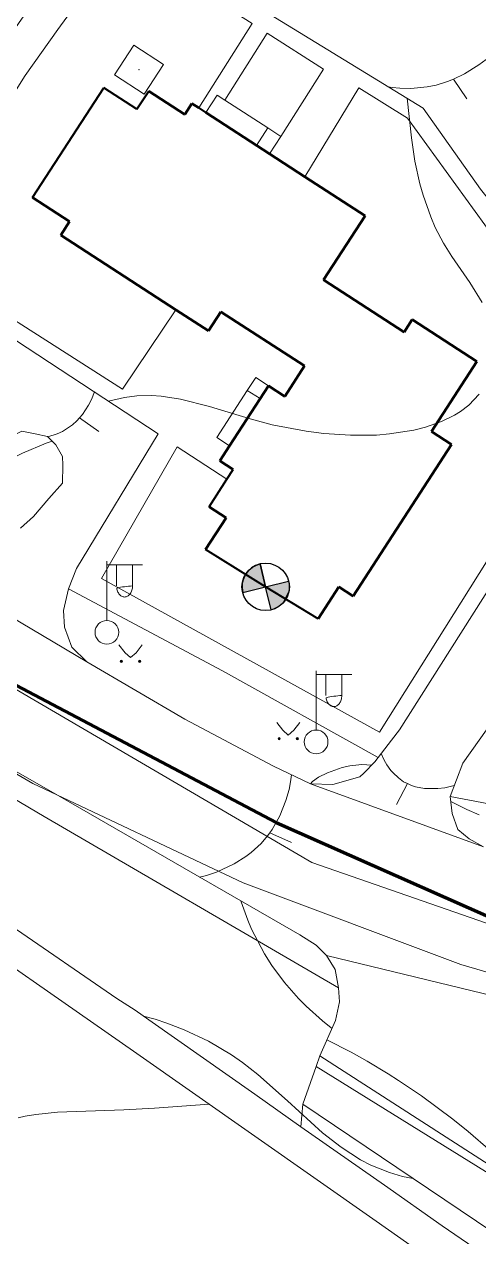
# Model space of a CAD drawing. Extents: x 1000 to 4000, y -5000 to -1000.
# Drawn here: x 1422.5 to 1460.8, y -4625.9 to -4523.5 of the extents above; entities that cross this region are included whole.
import ezdxf

# ---------------------------------------------------------------- set-up
doc = ezdxf.new("R2010")
doc.units = 0
doc.header["$MEASUREMENT"] = 0
for name, color, linetype in [('границы команд_1', 10, 'CONTINUOUS'), ('СЛОЙ_2', 7, 'CONTINUOUS'), ('СЛОЙ_24', 7, 'CONTINUOUS'), ('СЛОЙ_3', 7, 'CONTINUOUS'), ('СЛОЙ_31', 7, 'CONTINUOUS'), ('СЛОЙ_37', 7, 'CONTINUOUS'), ('СЛОЙ_40', 7, 'CONTINUOUS'), ('СЛОЙ_41', 7, 'CONTINUOUS'), ('СЛОЙ_44', 7, 'CONTINUOUS'), ('СЛОЙ_50', 7, 'CONTINUOUS'), ('СЛОЙ_51', 7, 'CONTINUOUS'), ('СЛОЙ_52', 7, 'CONTINUOUS'), ('СЛОЙ_6', 7, 'CONTINUOUS'), ('СЛОЙ_7', 7, 'CONTINUOUS')]:
    doc.layers.add(name, color=color, linetype=linetype)

# ---------------------------------------------------------------- blocks, each defined once
blk = doc.blocks.new('*U109')
at = {"layer": 'СЛОЙ_2', "color": 2, "linetype": 'Continuous'}
for points in [[(-1.66, -1.11), (-1.85, 0.77), (-1.66, 1.11)], [(-1.41, -1.41), (-1.66, 1.11), (-1.41, 1.41)], [(-1.66, -1.11), (-1.66, 1.11), (-1.66, -1.11)], [(-1.66, -1.11), (-1.66, 1.11), (-1.66, 1.11)], [(-1.66, -1.11), (-1.66, 1.11), (-1.41, -1.41)], [(-1.41, -1.41), (-1.41, 1.41), (-1.41, 1.41)], [(-1.96, -0.39), (-2, 0), (-1.96, 0.39)], [(-1.85, -0.76), (-1.96, 0.39), (-1.85, 0.77)], [(-1.96, -0.39), (-1.96, 0.39), (-1.96, -0.39)], [(-1.96, -0.39), (-1.96, 0.39), (-1.96, 0.39)], [(-1.96, -0.39), (-1.96, 0.39), (-1.85, -0.76)], [(-1.85, -0.76), (-1.85, 0.77), (-1.85, -0.77)], [(-1.85, -0.77), (-1.85, 0.77), (-1.85, 0.77)], [(-1.85, -0.77), (-1.85, 0.77), (-1.66, -1.11)]]:
    blk.add_solid(points, dxfattribs=at)
at = {"layer": 'СЛОЙ_2', "color": 2, "linetype": 'Continuous', "extrusion": (0, 0, -1)}
for points in [[(1.41, -1.41), (1.41, 1.41), (1.41, -1.41)], [(1.41, -1.41), (1.41, 1.41), (0, 0)]]:
    blk.add_solid(points, dxfattribs=at)
blk = doc.blocks.new('*U110')
at = {"layer": 'СЛОЙ_2', "color": 2, "linetype": 'Continuous'}
for points in [[(1.41, -1.41), (0, 0), (1.41, 1.41)], [(1.41, -1.41), (1.41, 1.41), (1.41, 1.41)]]:
    blk.add_solid(points, dxfattribs=at)
at = {"layer": 'СЛОЙ_2', "color": 2, "linetype": 'Continuous', "extrusion": (0, 0, -1)}
for points in [[(-1.41, -1.41), (-1.41, 1.41), (-1.41, -1.41)], [(-1.41, -1.41), (-1.41, 1.41), (-1.64, -1.15)], [(-1.64, -1.15), (-1.41, 1.41), (-1.64, 1.15)], [(-1.64, -1.15), (-1.64, 1.15), (-1.64, -1.15)], [(-1.64, -1.15), (-1.64, 1.15), (-1.64, 1.15)], [(-1.64, -1.15), (-1.64, 1.15), (-1.81, -0.85)], [(-1.81, -0.85), (-1.64, 1.15), (-1.81, 0.85)], [(-1.81, -0.85), (-1.81, 0.85), (-1.81, -0.84)], [(-1.81, -0.84), (-1.81, 0.85), (-1.81, 0.85)], [(-1.81, -0.84), (-1.81, 0.85), (-1.93, -0.52)], [(-1.93, -0.52), (-1.81, 0.85), (-1.93, 0.52)], [(-1.93, -0.52), (-1.93, 0.52), (-1.93, -0.52)], [(-1.93, -0.52), (-1.93, 0.52), (-1.93, 0.52)], [(-1.93, -0.52), (-1.93, 0.52), (-1.99, -0.17)], [(-1.99, -0.17), (-1.93, 0.52), (-1.99, 0.17)], [(-1.99, -0.17), (-1.99, 0.17), (-1.99, 0.17)]]:
    blk.add_solid(points, dxfattribs=at)
blk = doc.blocks.new('11_2')
at = {"layer": 'СЛОЙ_2', "color": 2, "linetype": 'Continuous'}
for p, q in [((-1.41, 1.41), (0, 0)), ((0, 0), (-1.41, 1.41))]:
    blk.add_line(p, q, dxfattribs=at)
for points in [[(-1.41, 1.41, 0.414156), (-1.41, -1.41), (-1.41, -1.41), (0, 0), (-1.41, 1.41)], [(1.41, 1.41, -0.414298), (1.41, -1.41), (1.41, -1.41), (0, 0), (1.41, 1.41)]]:
    blk.add_lwpolyline(points, format="xyb", close=True, dxfattribs=at)
blk.add_circle((0, 0), 2, dxfattribs=at)
for name in ['*U109', '*U110']:
    blk.add_blockref(name, (0, 0), dxfattribs=at)

msp = doc.modelspace()

# ---------------------------------------------------------------- linework, layer by layer
at = {"layer": 'границы команд_1', "color": 6, "lineweight": 100}
msp.add_lwpolyline([(1232.11, -4386.01), (1363.2, -4532.87), (1381.72, -4552.5), (1403.93, -4569.93), (1443.73, -4590.95), (1468.13, -4601.74), (1562.69, -4618.1), (1653.41, -4634.07), (1688.72, -4638.31), (1704.49, -4638.31), (1722.79, -4634.02), (1760.92, -4607.28), (1770.05, -4590.33), (1775.59, -4571.42), (1777.87, -4554.14), (1774.94, -4530.66), (1770.7, -4517.78), (1633.08, -4319.39), (1619.81, -4295.08), (1612.96, -4276.82), (1612.96, -4259.86)], dxfattribs=at)
at = {"layer": 'СЛОЙ_24', "color": 253, "linetype": 'Continuous', "lineweight": 0}
for p, q in [((1447.73, -4527.32), (1444.13, -4533)), ((1450.71, -4528.91), (1446.17, -4536.42)), ((1435.37, -4559.21), (1428.99, -4570.34))]:
    msp.add_line(p, q, dxfattribs=at)
for points in [[(1140.01, -4293.02), (1197.12, -4356.39), (1221.77, -4383.92), (1229.39, -4392.03), (1248.25, -4412.65), (1271.31, -4439.35), (1296.75, -4467.78), (1338.05, -4514.04), (1371.17, -4551.18), (1379.31, -4558.8), (1391.69, -4567.95), (1407.42, -4577.58), (1417.64, -4584.28), (1425.49, -4588.74), (1445.73, -4600.43)], [(1158.68, -4316.92), (1177.78, -4337.57), (1205.61, -4368.72), (1245.74, -4415.43), (1246.71, -4414.6), (1272, -4443.13), (1294.81, -4469.49), (1336.12, -4515.77), (1369.31, -4552.99), (1377.6, -4560.75), (1389.58, -4569.33), (1408.97, -4581.23), (1417.53, -4586.51), (1424.17, -4590.44)], [(1419.87, -4526.71), (1421.55, -4524.13), (1423.34, -4521.54), (1425.63, -4519.02), (1427.94, -4517.07), (1430.44, -4516.54), (1432.98, -4516.89), (1436.14, -4518.35), (1456.15, -4530.62), (1460.98, -4537.46), (1464.57, -4541.93), (1469.59, -4548.82), (1470.84, -4551.12), (1470.88, -4553.15), (1470.59, -4555.6), (1470.04, -4557.8), (1468.21, -4560.94), (1454.15, -4583.11), (1453.48, -4583.98)], [(1422.55, -4527.87), (1425.31, -4523.99), (1426.83, -4521.89), (1428.03, -4520.37), (1429.55, -4519.12), (1431.11, -4518.72), (1433.2, -4518.68), (1434.32, -4519.12), (1435.64, -4519.63), (1441.7, -4523.48), (1437.2, -4530.6)], [(1439.41, -4529.94), (1442.99, -4524.3), (1447.73, -4527.32)], [(1413.04, -4543.03), (1422.55, -4527.87)], [(1450.71, -4528.91), (1454.81, -4531.47), (1462.16, -4541.61), (1466.2, -4546.81), (1467.92, -4549.45), (1469.13, -4551.61), (1469.42, -4553.33), (1469.13, -4556.11), (1467.77, -4558.93), (1452.47, -4583.32)], [(1409.83, -4542.41), (1433.79, -4558.11)], [(1413.04, -4543.03), (1430.77, -4554.34)], [(1430.77, -4554.34), (1435.28, -4547.65)], [(1418.31, -4561.78), (1418.9, -4560.86), (1419.66, -4560.07), (1420.92, -4558.6), (1422.27, -4557.9), (1423.39, -4558.13), (1424.43, -4558.34), (1425.14, -4559.04), (1425.69, -4560.04), (1425.74, -4560.77), (1425.69, -4562.28), (1424.56, -4563.59), (1423.25, -4565.1), (1422.15, -4566.08)], [(1433.79, -4558.11), (1426.88, -4569.5), (1426.22, -4571.21)], [(1435.37, -4559.21), (1439.58, -4561.96)], [(1426.22, -4571.21), (1425.79, -4573.04), (1425.87, -4574.44)], [(1426.22, -4571.21), (1439.2, -4578.12), (1452.35, -4585.46)], [(1428.99, -4570.34), (1452.47, -4583.32)], [(1425.87, -4574.44), (1426.5, -4576.12), (1427.76, -4577.38)], [(1427.76, -4577.38), (1436.03, -4582.21), (1443.52, -4586.19)], [(1466.98, -4578.22), (1465.61, -4577.28), (1459.5, -4585.93), (1458.42, -4588.73)], [(1453.48, -4583.98), (1452.35, -4585.46)], [(1452.35, -4585.46), (1452.06, -4585.82), (1451.13, -4586.76)], [(1446.63, -4587.67), (1443.52, -4586.19)], [(1451.13, -4586.76), (1450.81, -4587.08), (1448.51, -4587.74), (1446.63, -4587.67)], [(1459.06, -4591.53), (1458.58, -4590.17), (1458.42, -4588.73)], [(1458.42, -4588.73), (1471.02, -4591.13), (1499.82, -4596.27), (1537.22, -4604.38), (1552.69, -4607.8), (1559.34, -4609.12)], [(1424.17, -4590.44), (1449.01, -4604.89)], [(1461.23, -4593), (1460.02, -4592.32), (1459.06, -4591.53)], [(1445.73, -4600.43), (1447.11, -4601.3), (1447.99, -4602.17)], [(1447.99, -4602.17), (1448.71, -4603.35), (1449.01, -4604.89)], [(1449.01, -4604.89), (1449.07, -4606.07), (1448.74, -4607.66)], [(1448.74, -4607.66), (1447.41, -4610.65), (1469.15, -4624.63)]]:
    msp.add_lwpolyline(points, dxfattribs=at)
at = {"layer": 'СЛОЙ_3', "color": 253, "linetype": 'Continuous', "lineweight": 0}
for p, q in [((1430.09, -4527.81), (1431.73, -4525.29)), ((1431.73, -4525.29), (1434.24, -4526.93)), ((1432.6, -4529.45), (1434.24, -4526.93)), ((1432.6, -4529.45), (1430.09, -4527.81)), ((1429.45, -4573.88), (1429.45, -4568.88)), ((1429.45, -4571.88), (1429.45, -4568.88)), ((1429.45, -4569.19), (1432.45, -4569.19)), ((1430.27, -4570.96), (1430.27, -4569.19)), ((1431.61, -4570.96), (1431.61, -4569.19)), ((1447.11, -4583.13), (1447.11, -4578.13)), ((1447.11, -4581.13), (1447.11, -4578.13)), ((1447.11, -4578.44), (1450.11, -4578.44)), ((1447.93, -4580.21), (1447.93, -4578.44)), ((1449.28, -4580.21), (1449.28, -4578.44))]:
    msp.add_line(p, q, dxfattribs=at)
for points in [[(1431.61, -4570.96, -0.035191), (1431.6, -4571.14, -0.036545), (1431.56, -4571.32, -0.03934), (1431.5, -4571.48, -0.0437), (1431.41, -4571.63, -0.049642), (1431.31, -4571.74, -0.056748), (1431.2, -4571.83, -0.0637), (1431.07, -4571.88, -0.068204), (1430.94, -4571.9, -0.068204), (1430.81, -4571.88, -0.0637), (1430.68, -4571.83, -0.056748), (1430.57, -4571.74, -0.049642), (1430.47, -4571.63, -0.0437), (1430.38, -4571.48, -0.03934), (1430.32, -4571.32, -0.036545), (1430.28, -4571.14, -0.035191)], [(1449.28, -4580.21, -0.035191), (1449.26, -4580.4, -0.036545), (1449.23, -4580.57, -0.03934), (1449.16, -4580.74, -0.0437), (1449.08, -4580.88, -0.049642), (1448.98, -4581, -0.056748), (1448.86, -4581.08, -0.0637), (1448.74, -4581.14, -0.068204), (1448.61, -4581.15, -0.068204), (1448.47, -4581.14, -0.0637), (1448.35, -4581.08, -0.056748), (1448.23, -4581, -0.049642), (1448.13, -4580.88, -0.0437), (1448.05, -4580.74, -0.03934), (1447.98, -4580.57, -0.036545), (1447.95, -4580.4, -0.035191)]]:
    msp.add_lwpolyline(points, format="xyb", close=True, dxfattribs=at)
for centre in [(1429.45, -4574.88), (1447.11, -4584.13)]:
    msp.add_circle(centre, 1, dxfattribs=at)
msp.add_point((1432.16, -4527.37), dxfattribs=at)
at = {"layer": 'СЛОЙ_31', "color": 253, "linetype": 'Continuous', "lineweight": 0}
for points in [[(1343.76, -4532.35), (1355.67, -4546.35), (1370.12, -4563.02), (1368.77, -4564.49), (1368.73, -4564.67), (1368.77, -4564.84), (1370.48, -4566.45), (1370.64, -4566.51), (1370.95, -4566.47), (1371.38, -4566.28), (1372.46, -4565.43), (1374.84, -4567.16), (1385.07, -4574.39), (1397.47, -4582.95), (1410, -4591.61), (1421.38, -4599.66), (1430.3, -4605.81), (1431.84, -4606.79), (1432.98, -4607.61), (1441.94, -4613.87), (1445.83, -4616.64), (1452.89, -4621.57)], [(1431.7, -4610.25), (1414.08, -4597.98)], [(1500.85, -4658.61), (1482.46, -4645.9), (1465.83, -4634.2), (1452.17, -4624.6), (1431.7, -4610.25)], [(1452.89, -4621.57), (1457.76, -4624.98), (1462.01, -4627.93), (1476.06, -4637.79), (1488.85, -4646.73), (1502.14, -4655.78)]]:
    msp.add_lwpolyline(points, dxfattribs=at)
at = {"layer": 'СЛОЙ_37', "color": 253, "linetype": 'Continuous', "lineweight": 0}
for points in [[(1447.12, -4611.54), (1445.98, -4614.72)], [(1447.12, -4611.54), (1468.66, -4624.92), (1486.58, -4634.82)], [(1486.58, -4634.82), (1480.38, -4634.38), (1475.03, -4633.08), (1468.57, -4629.96), (1445.98, -4614.72)]]:
    msp.add_lwpolyline(points, dxfattribs=at)
at = {"layer": 'СЛОЙ_40', "color": 253, "linetype": 'Continuous', "lineweight": 0}
for p, q in [((1447.41, -4610.65), (1447.12, -4611.54)), ((1445.98, -4614.72), (1445.83, -4616.64))]:
    msp.add_line(p, q, dxfattribs=at)
at = {"layer": 'СЛОЙ_41', "color": 253, "linetype": 'Continuous', "lineweight": 0}
for p, q in [((1430.47, -4575.95), (1430.98, -4576.6)), ((1432.42, -4575.95), (1431.91, -4576.6)), ((1430.98, -4576.6), (1431.44, -4577.01)), ((1431.91, -4576.6), (1431.44, -4577.01)), ((1443.78, -4582.49), (1444.29, -4583.14)), ((1445.73, -4582.49), (1445.22, -4583.14)), ((1444.29, -4583.14), (1444.75, -4583.55)), ((1445.22, -4583.14), (1444.75, -4583.55))]:
    msp.add_line(p, q, dxfattribs=at)
for centre in [(1430.68, -4577.34), (1432.21, -4577.34), (1443.99, -4583.87), (1445.51, -4583.87)]:
    msp.add_circle(centre, 0.0976, dxfattribs=at)
for points in [[(1430.6, -4577.39), (1430.59, -4577.3), (1430.6, -4577.29)], [(1430.59, -4577.38), (1430.59, -4577.32), (1430.59, -4577.3)], [(1430.59, -4577.38), (1430.59, -4577.3), (1430.6, -4577.39)], [(1430.59, -4577.36), (1430.59, -4577.34), (1430.59, -4577.32)], [(1430.59, -4577.36), (1430.59, -4577.32), (1430.59, -4577.38)], [(1430.62, -4577.41), (1430.6, -4577.29), (1430.62, -4577.27)], [(1430.6, -4577.39), (1430.6, -4577.29), (1430.62, -4577.41)], [(1430.63, -4577.42), (1430.62, -4577.27), (1430.63, -4577.26)], [(1430.62, -4577.41), (1430.62, -4577.27), (1430.63, -4577.42)], [(1430.65, -4577.43), (1430.63, -4577.26), (1430.65, -4577.25)], [(1430.63, -4577.42), (1430.63, -4577.26), (1430.65, -4577.43)], [(1430.67, -4577.44), (1430.65, -4577.25), (1430.67, -4577.24)], [(1430.65, -4577.43), (1430.65, -4577.25), (1430.67, -4577.44)], [(1430.67, -4577.44), (1430.67, -4577.24), (1430.68, -4577.44)], [(1430.68, -4577.44), (1430.67, -4577.24), (1430.68, -4577.24)], [(1432.12, -4577.38), (1432.11, -4577.32), (1432.12, -4577.3)], [(1432.11, -4577.36), (1432.11, -4577.34), (1432.11, -4577.32)], [(1432.11, -4577.36), (1432.11, -4577.32), (1432.12, -4577.38)], [(1432.14, -4577.41), (1432.12, -4577.29), (1432.14, -4577.27)], [(1432.12, -4577.39), (1432.12, -4577.3), (1432.12, -4577.29)], [(1432.12, -4577.39), (1432.12, -4577.29), (1432.14, -4577.41)], [(1432.12, -4577.38), (1432.12, -4577.3), (1432.12, -4577.39)], [(1432.15, -4577.42), (1432.14, -4577.27), (1432.15, -4577.26)], [(1432.14, -4577.41), (1432.14, -4577.27), (1432.15, -4577.42)], [(1432.17, -4577.43), (1432.15, -4577.26), (1432.17, -4577.25)], [(1432.15, -4577.42), (1432.15, -4577.26), (1432.17, -4577.43)], [(1432.19, -4577.44), (1432.17, -4577.25), (1432.19, -4577.24)], [(1432.17, -4577.43), (1432.17, -4577.25), (1432.19, -4577.44)], [(1432.19, -4577.44), (1432.19, -4577.24), (1432.21, -4577.44)], [(1432.21, -4577.44), (1432.19, -4577.24), (1432.21, -4577.24)], [(1443.9, -4583.89), (1443.89, -4583.87), (1443.9, -4583.85)], [(1443.91, -4583.93), (1443.9, -4583.84), (1443.91, -4583.82)], [(1443.9, -4583.91), (1443.9, -4583.85), (1443.9, -4583.84)], [(1443.9, -4583.91), (1443.9, -4583.84), (1443.91, -4583.93)], [(1443.9, -4583.89), (1443.9, -4583.85), (1443.9, -4583.91)], [(1443.92, -4583.94), (1443.91, -4583.82), (1443.92, -4583.8)], [(1443.91, -4583.93), (1443.91, -4583.82), (1443.92, -4583.94)], [(1443.94, -4583.96), (1443.92, -4583.8), (1443.94, -4583.79)], [(1443.92, -4583.94), (1443.92, -4583.8), (1443.94, -4583.96)], [(1443.95, -4583.96), (1443.94, -4583.79), (1443.95, -4583.78)], [(1443.94, -4583.96), (1443.94, -4583.79), (1443.95, -4583.96)], [(1443.95, -4583.96), (1443.95, -4583.78), (1443.97, -4583.97)], [(1443.97, -4583.97), (1443.95, -4583.78), (1443.97, -4583.78)], [(1443.97, -4583.97), (1443.97, -4583.78), (1443.99, -4583.97)], [(1443.99, -4583.97), (1443.97, -4583.78), (1443.99, -4583.78)], [(1445.42, -4583.89), (1445.41, -4583.87), (1445.42, -4583.85)], [(1445.43, -4583.93), (1445.42, -4583.84), (1445.43, -4583.82)], [(1445.42, -4583.91), (1445.42, -4583.85), (1445.42, -4583.84)], [(1445.42, -4583.91), (1445.42, -4583.84), (1445.43, -4583.93)], [(1445.42, -4583.89), (1445.42, -4583.85), (1445.42, -4583.91)], [(1445.44, -4583.94), (1445.43, -4583.82), (1445.44, -4583.8)], [(1445.43, -4583.93), (1445.43, -4583.82), (1445.44, -4583.94)], [(1445.46, -4583.96), (1445.44, -4583.8), (1445.46, -4583.79)], [(1445.44, -4583.94), (1445.44, -4583.8), (1445.46, -4583.96)], [(1445.48, -4583.96), (1445.46, -4583.79), (1445.48, -4583.78)], [(1445.46, -4583.96), (1445.46, -4583.79), (1445.48, -4583.96)], [(1445.48, -4583.96), (1445.48, -4583.78), (1445.49, -4583.97)], [(1445.49, -4583.97), (1445.48, -4583.78), (1445.49, -4583.78)], [(1445.49, -4583.97), (1445.49, -4583.78), (1445.51, -4583.97)], [(1445.51, -4583.97), (1445.49, -4583.78), (1445.51, -4583.78)]]:
    msp.add_solid(points, dxfattribs=at)
at = {"layer": 'СЛОЙ_41', "color": 253, "linetype": 'Continuous', "lineweight": 0, "extrusion": (0, 0, -1)}
for points in [[(-1430.68, -4577.44), (-1430.68, -4577.24), (-1430.7, -4577.44)], [(-1430.7, -4577.44), (-1430.68, -4577.24), (-1430.7, -4577.24)], [(-1430.7, -4577.44), (-1430.7, -4577.24), (-1430.72, -4577.43)], [(-1430.72, -4577.43), (-1430.7, -4577.24), (-1430.72, -4577.25)], [(-1430.72, -4577.43), (-1430.72, -4577.25), (-1430.74, -4577.42)], [(-1430.74, -4577.42), (-1430.72, -4577.25), (-1430.74, -4577.26)], [(-1430.74, -4577.42), (-1430.74, -4577.26), (-1430.75, -4577.41)], [(-1430.75, -4577.41), (-1430.74, -4577.26), (-1430.75, -4577.27)], [(-1430.75, -4577.41), (-1430.75, -4577.27), (-1430.77, -4577.39)], [(-1430.77, -4577.39), (-1430.75, -4577.27), (-1430.77, -4577.29)], [(-1430.77, -4577.39), (-1430.77, -4577.29), (-1430.77, -4577.38)], [(-1430.77, -4577.38), (-1430.77, -4577.29), (-1430.77, -4577.3)], [(-1430.77, -4577.38), (-1430.77, -4577.3), (-1430.78, -4577.36)], [(-1430.78, -4577.36), (-1430.77, -4577.3), (-1430.78, -4577.32)], [(-1430.78, -4577.36), (-1430.78, -4577.32), (-1430.78, -4577.34)], [(-1432.21, -4577.44), (-1432.21, -4577.24), (-1432.22, -4577.44)], [(-1432.22, -4577.44), (-1432.21, -4577.24), (-1432.22, -4577.24)], [(-1432.22, -4577.44), (-1432.22, -4577.24), (-1432.24, -4577.43)], [(-1432.24, -4577.43), (-1432.22, -4577.24), (-1432.24, -4577.25)], [(-1432.24, -4577.43), (-1432.24, -4577.25), (-1432.26, -4577.42)], [(-1432.26, -4577.42), (-1432.24, -4577.25), (-1432.26, -4577.26)], [(-1432.26, -4577.42), (-1432.26, -4577.26), (-1432.27, -4577.41)], [(-1432.27, -4577.41), (-1432.26, -4577.26), (-1432.27, -4577.27)], [(-1432.27, -4577.41), (-1432.27, -4577.27), (-1432.29, -4577.39)], [(-1432.29, -4577.39), (-1432.27, -4577.27), (-1432.29, -4577.29)], [(-1432.29, -4577.39), (-1432.29, -4577.29), (-1432.3, -4577.38)], [(-1432.3, -4577.38), (-1432.29, -4577.29), (-1432.3, -4577.3)], [(-1432.3, -4577.38), (-1432.3, -4577.3), (-1432.3, -4577.36)], [(-1432.3, -4577.36), (-1432.3, -4577.3), (-1432.3, -4577.32)], [(-1432.3, -4577.36), (-1432.3, -4577.32), (-1432.3, -4577.34)], [(-1443.99, -4583.97), (-1443.99, -4583.78), (-1444.01, -4583.97)], [(-1444.01, -4583.97), (-1443.99, -4583.78), (-1444.01, -4583.78)], [(-1444.01, -4583.97), (-1444.01, -4583.78), (-1444.03, -4583.96)], [(-1444.03, -4583.96), (-1444.01, -4583.78), (-1444.03, -4583.78)], [(-1444.03, -4583.96), (-1444.03, -4583.78), (-1444.05, -4583.96)], [(-1444.05, -4583.96), (-1444.03, -4583.78), (-1444.05, -4583.79)], [(-1444.05, -4583.96), (-1444.05, -4583.79), (-1444.06, -4583.94)], [(-1444.06, -4583.94), (-1444.05, -4583.79), (-1444.06, -4583.8)], [(-1444.06, -4583.94), (-1444.06, -4583.8), (-1444.07, -4583.93)], [(-1444.07, -4583.93), (-1444.06, -4583.8), (-1444.07, -4583.82)], [(-1444.07, -4583.93), (-1444.07, -4583.82), (-1444.08, -4583.91)], [(-1444.08, -4583.91), (-1444.07, -4583.82), (-1444.08, -4583.84)], [(-1444.08, -4583.91), (-1444.08, -4583.84), (-1444.09, -4583.89)], [(-1444.09, -4583.89), (-1444.08, -4583.84), (-1444.09, -4583.85)], [(-1444.09, -4583.89), (-1444.09, -4583.85), (-1444.09, -4583.87)], [(-1445.51, -4583.97), (-1445.51, -4583.78), (-1445.53, -4583.97)], [(-1445.53, -4583.97), (-1445.51, -4583.78), (-1445.53, -4583.78)], [(-1445.53, -4583.97), (-1445.53, -4583.78), (-1445.55, -4583.96)], [(-1445.55, -4583.96), (-1445.53, -4583.78), (-1445.55, -4583.78)], [(-1445.55, -4583.96), (-1445.55, -4583.78), (-1445.57, -4583.96)], [(-1445.57, -4583.96), (-1445.55, -4583.78), (-1445.57, -4583.79)], [(-1445.57, -4583.96), (-1445.57, -4583.79), (-1445.58, -4583.94)], [(-1445.58, -4583.94), (-1445.57, -4583.79), (-1445.58, -4583.8)], [(-1445.58, -4583.94), (-1445.58, -4583.8), (-1445.59, -4583.93)], [(-1445.59, -4583.93), (-1445.58, -4583.8), (-1445.59, -4583.82)], [(-1445.59, -4583.93), (-1445.59, -4583.82), (-1445.6, -4583.91)], [(-1445.6, -4583.91), (-1445.59, -4583.82), (-1445.6, -4583.84)], [(-1445.6, -4583.91), (-1445.6, -4583.84), (-1445.61, -4583.89)], [(-1445.61, -4583.89), (-1445.6, -4583.84), (-1445.61, -4583.85)], [(-1445.61, -4583.89), (-1445.61, -4583.85), (-1445.61, -4583.87)]]:
    msp.add_solid(points, dxfattribs=at)
at = {"layer": 'СЛОЙ_44', "color": 253, "linetype": 'Continuous', "lineweight": 0}
msp.add_lwpolyline([(1162.4, -4320.08), (1355.82, -4535.3), (1369.28, -4549.63), (1385.63, -4563.79), (1401.12, -4574.76), (1423.19, -4587.65), (1440.94, -4596.03), (1459.31, -4602.93), (1475.01, -4607.52), (1490.91, -4611), (1672.37, -4644.57)], dxfattribs=at)
at = {"layer": 'СЛОЙ_50', "color": 253, "linetype": 'Continuous', "lineweight": 0}
msp.add_line((1458.69, -4528.18), (1459.84, -4529.82), dxfattribs=at)
for points in [[(1453.22, -4528.83), (1453.53, -4528.88), (1454.17, -4528.93), (1455.11, -4528.95), (1456.47, -4528.82), (1457.23, -4528.67), (1458.21, -4528.37), (1458.69, -4528.18), (1459.63, -4527.73), (1460.85, -4526.96), (1461.45, -4526.51), (1462.26, -4525.76)], [(1461.11, -4547.04), (1460.09, -4545.34), (1458.57, -4543.14), (1457.86, -4542.02), (1457.17, -4540.71), (1456.78, -4539.81), (1456.13, -4537.96), (1455.87, -4537.02), (1455.45, -4535.09), (1455.15, -4533.12), (1454.79, -4529.79)], [(1424.47, -4558.38), (1425.25, -4558.13), (1425.7, -4557.92), (1426.54, -4557.36), (1426.92, -4557.02), (1427.15, -4556.76), (1427.38, -4556.5), (1427.91, -4555.69), (1428.14, -4555.23), (1428.4, -4554.58)], [(1429.58, -4555.35), (1430.93, -4555.04), (1431.97, -4554.91), (1433.21, -4554.88), (1434.03, -4554.93), (1435.65, -4555.18), (1438.1, -4555.81), (1441.54, -4556.86), (1443.41, -4557.35), (1446.26, -4557.9), (1447.75, -4558.08), (1450, -4558.24), (1452.21, -4558.22), (1453.3, -4558.13), (1455.36, -4557.81), (1456.34, -4557.57), (1457.7, -4557.09), (1458.8, -4556.55), (1459.3, -4556.23), (1459.99, -4555.7), (1460.86, -4554.76)], [(1427.15, -4556.76), (1428.76, -4557.93)], [(1411.95, -4567.92), (1412.92, -4566.76), (1413.58, -4566.04), (1414.61, -4565.01), (1416.22, -4563.57), (1417.93, -4562.28), (1418.82, -4561.68), (1420.89, -4560.46), (1422.33, -4559.74), (1424.33, -4558.9), (1424.83, -4558.73)], [(1452.61, -4585.11), (1452.85, -4585.67), (1453.08, -4586.06), (1453.42, -4586.54), (1453.6, -4586.75), (1454.05, -4587.17), (1454.49, -4587.49), (1454.82, -4587.65), (1455.15, -4587.8), (1455.5, -4587.92), (1456.26, -4588.06), (1457.38, -4588.08), (1457.98, -4588.01), (1458.77, -4587.82)], [(1446.63, -4587.67), (1446.8, -4587.47), (1447.3, -4587.11), (1448.06, -4586.73), (1449.31, -4586.3), (1449.96, -4586.16), (1450.98, -4586.05), (1451.8, -4586.09)], [(1445.03, -4586.91), (1444.95, -4587.5), (1444.82, -4588.15), (1444.56, -4589.08), (1444.06, -4590.37), (1443.4, -4591.53), (1443.21, -4591.8), (1443.01, -4592.06), (1442.47, -4592.7), (1441.64, -4593.47), (1441.18, -4593.82), (1440.19, -4594.44), (1438.69, -4595.13), (1437.87, -4595.41), (1437.28, -4595.55)], [(1454.82, -4587.65), (1453.89, -4589.42)], [(1458.47, -4589.17), (1459.83, -4589.84), (1460.87, -4590.29)], [(1443.21, -4591.8), (1445.02, -4592.64)], [(1440.76, -4597.56), (1440.78, -4597.63), (1441.34, -4599.18), (1441.66, -4599.93), (1442.75, -4602.02), (1443.38, -4603.01), (1444.43, -4604.44), (1445.62, -4605.8), (1446.26, -4606.45), (1447.64, -4607.69), (1448.38, -4608.28), (1448.45, -4608.32)], [(1432.53, -4607.28), (1433.53, -4607.55), (1434.52, -4607.88), (1435.96, -4608.43), (1438.02, -4609.4), (1439.97, -4610.55), (1440.9, -4611.19), (1442.2, -4612.21), (1444.68, -4614.44), (1447.65, -4617.13), (1449.21, -4618.35), (1450.86, -4619.41), (1451.72, -4619.86), (1453.3, -4620.49), (1454.39, -4620.82), (1455.29, -4621)], [(1448.02, -4609.28), (1450.08, -4610.33), (1451.43, -4611.1), (1453.2, -4612.17), (1454.07, -4612.72), (1455.99, -4614.02), (1458.65, -4616), (1459.94, -4617.04), (1461.82, -4618.67), (1464.54, -4621.27), (1466.95, -4623.86)], [(1438.08, -4614.72), (1433.46, -4615.07), (1430.87, -4615.21), (1425.29, -4615.41), (1423.45, -4615.6), (1422.54, -4615.74), (1421.96, -4615.87)]]:
    msp.add_lwpolyline(points, dxfattribs=at)
at = {"layer": 'СЛОЙ_51', "color": 253, "linetype": 'Continuous', "lineweight": 0}
msp.add_lwpolyline([(1324.31, -4490.49), (1379.94, -4551.27), (1400.47, -4567.24), (1446.75, -4594.31), (1468.13, -4601.74), (1607.62, -4625.87), (1673.13, -4637.61), (1701.93, -4638.91), (1722.79, -4634.02), (1737.13, -4625.87), (1760.92, -4607.28), (1770.05, -4590.33), (1775.59, -4571.42), (1777.87, -4554.14), (1774.94, -4530.66), (1770.7, -4517.78), (1750.5, -4486.8), (1663.8, -4365.51), (1637.08, -4326.71), (1619.81, -4295.08), (1612.96, -4276.82), (1611.33, -4259.86)], dxfattribs=at)
at = {"layer": 'СЛОЙ_52', "color": 253, "linetype": 'Continuous', "lineweight": 0}
for p, q in [((1413.28, -4568.78), (1427.76, -4577.38)), ((1446.63, -4587.67), (1461.23, -4593)), ((1447.99, -4602.17), (1469.95, -4607.52))]:
    msp.add_line(p, q, dxfattribs=at)
at = {"layer": 'СЛОЙ_6', "color": 253, "linetype": 'Continuous', "lineweight": 50}
for p, q in [((1431.99, -4530.72), (1432.98, -4529.19)), ((1436.02, -4531.16), (1432.98, -4529.19)), ((1436.02, -4531.16), (1436.63, -4530.23)), ((1437.2, -4530.6), (1436.63, -4530.23)), ((1437.8, -4530.99), (1437.2, -4530.6)), ((1443.17, -4534.47), (1437.8, -4530.99)), ((1446.17, -4536.42), (1443.17, -4534.47)), ((1451.24, -4539.7), (1446.17, -4536.42)), ((1426.3, -4540.2), (1423.17, -4538.17)), ((1425.56, -4541.35), (1426.3, -4540.2)), ((1447.73, -4545.13), (1451.24, -4539.7)), ((1435.28, -4547.65), (1425.56, -4541.35)), ((1454.53, -4549.54), (1447.73, -4545.13)), ((1438.03, -4549.43), (1435.28, -4547.65)), ((1438.03, -4549.43), (1439.08, -4547.81)), ((1446.14, -4552.39), (1439.08, -4547.81)), ((1454.53, -4549.54), (1455.22, -4548.47)), ((1460.68, -4552.01), (1455.22, -4548.47)), ((1444.47, -4554.96), (1446.14, -4552.39)), ((1456.84, -4557.93), (1460.68, -4552.01)), ((1439.81, -4559.12), (1443.09, -4554.06)), ((1444.47, -4554.96), (1443.09, -4554.06)), ((1458.54, -4559.03), (1456.84, -4557.93)), ((1438.98, -4560.4), (1439.81, -4559.12)), ((1450.24, -4571.84), (1458.54, -4559.03)), ((1440.12, -4561.14), (1438.98, -4560.4)), ((1439.52, -4565.2), (1438.09, -4564.28)), ((1437.78, -4567.89), (1439.52, -4565.2)), ((1447.29, -4573.74), (1449.03, -4571.05)), ((1450.24, -4571.84), (1449.03, -4571.05))]:
    msp.add_line(p, q, dxfattribs=at)
at = {"layer": 'СЛОЙ_6', "color": 253, "linetype": 'Continuous', "lineweight": 40}
for points in [[(1423.17, -4538.17), (1429.18, -4528.9)], [(1431.99, -4530.72), (1429.18, -4528.9)], [(1438.09, -4564.28), (1439.58, -4561.96)], [(1439.58, -4561.96), (1440.12, -4561.14)], [(1447.29, -4573.74), (1442.85, -4571.04), (1437.78, -4567.89)]]:
    msp.add_lwpolyline(points, dxfattribs=at)
at = {"layer": 'СЛОЙ_7', "color": 253, "linetype": 'Continuous', "lineweight": 0}
for p, q in [((1437.8, -4530.99), (1438.75, -4529.52)), ((1438.75, -4529.52), (1439.41, -4529.94)), ((1439.41, -4529.94), (1443.04, -4532.29)), ((1442.08, -4533.77), (1443.04, -4532.29)), ((1443.04, -4532.29), (1444.13, -4533)), ((1443.17, -4534.47), (1444.13, -4533)), ((1441.3, -4554.45), (1442.01, -4553.36)), ((1442.01, -4553.36), (1443.09, -4554.06)), ((1438.73, -4558.42), (1441.3, -4554.45)), ((1441.3, -4554.45), (1442.38, -4555.15)), ((1439.81, -4559.12), (1438.73, -4558.42))]:
    msp.add_line(p, q, dxfattribs=at)

# ---------------------------------------------------------------- block references
at = {"layer": 'СЛОЙ_2', "color": 253, "linetype": 'Continuous', "lineweight": 0, "xscale": 1.000001688334776, "yscale": 1.000001688334776, "zscale": 1.000001688334776, "rotation": 328.7258752419704}
msp.add_blockref('11_2', (1442.85, -4571.04), dxfattribs=at)

doc.saveas('drawing.dxf')
